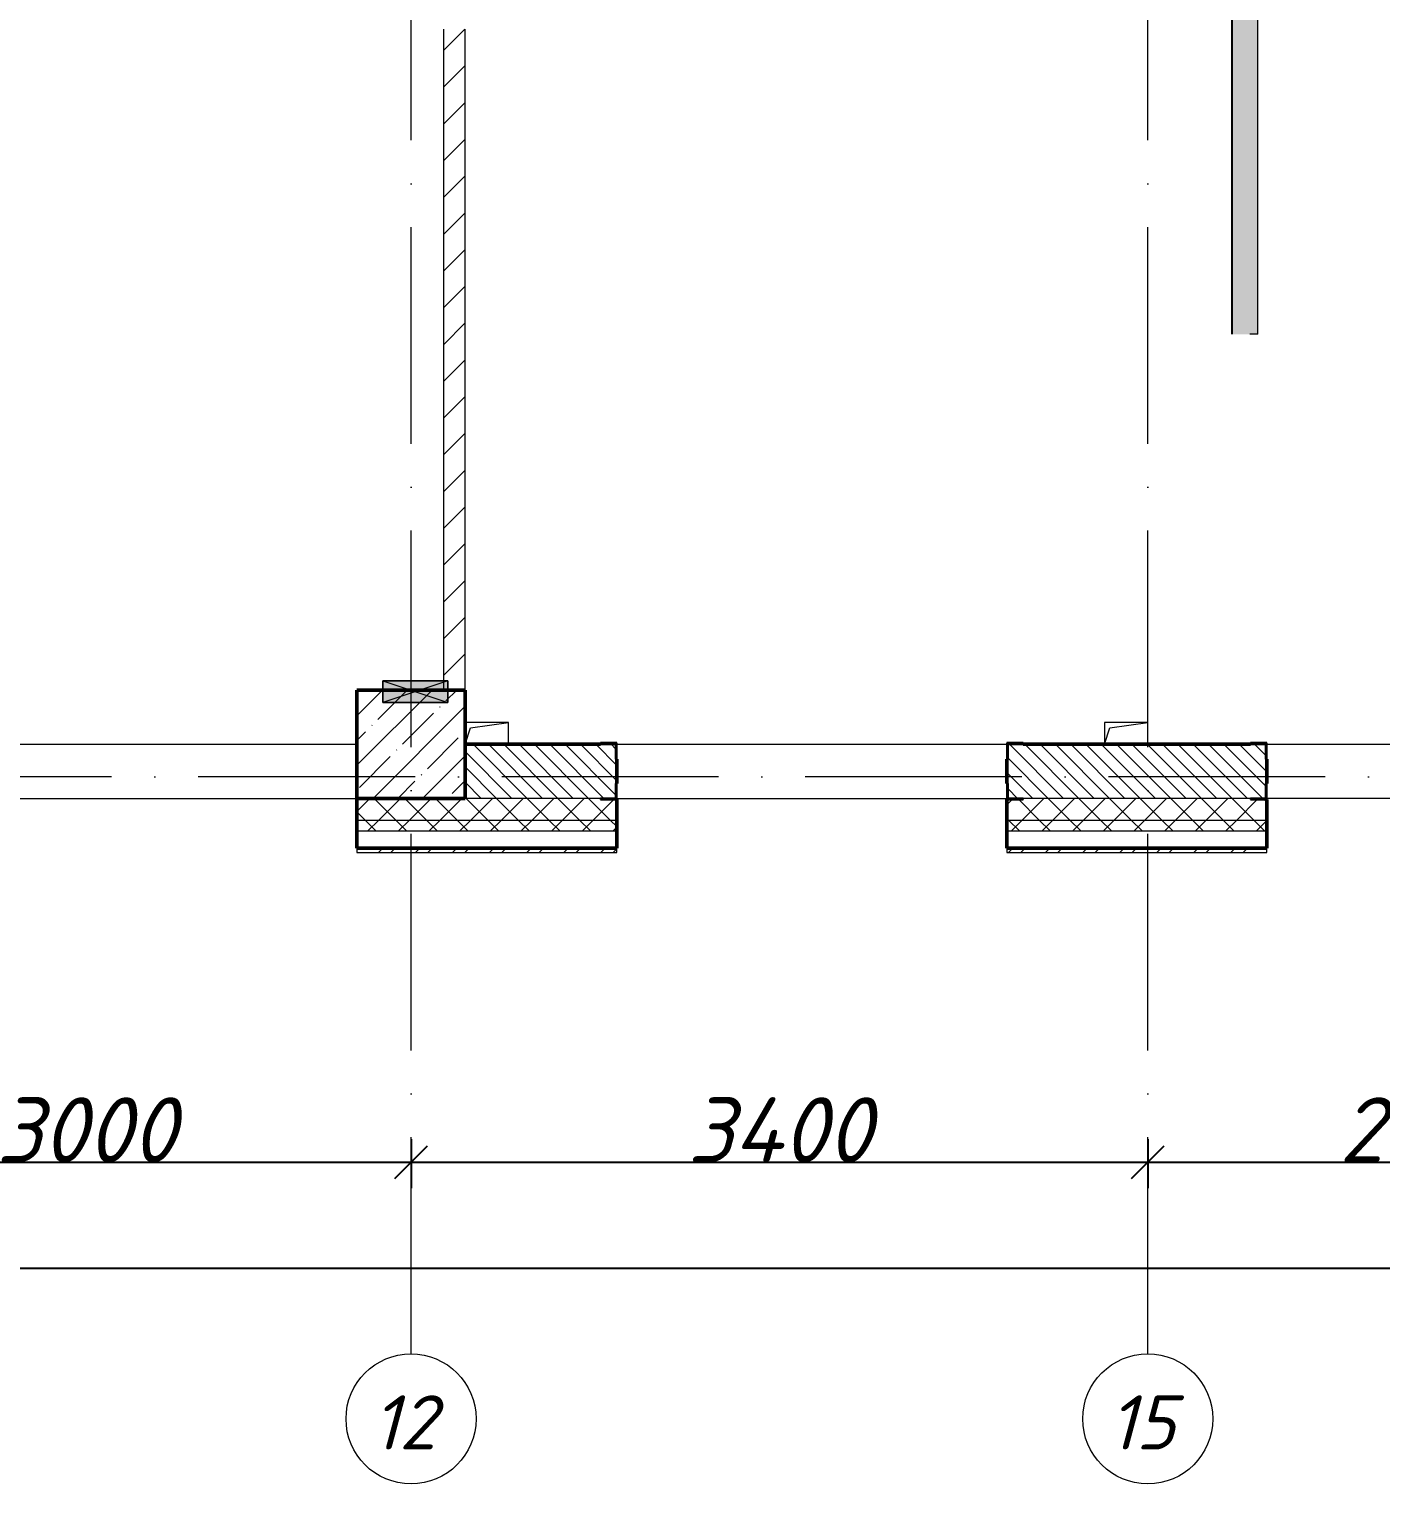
# Model space of a CAD drawing. Header units: millimetres. Extents: x -537608 to 253996, y -217170 to 186033.
# Drawn here: x -166360 to -160122, y -61821 to -55107 of the extents above; entities that cross this region are included whole.
import ezdxf

# ---------------------------------------------------------------- set-up
doc = ezdxf.new("R2010")
doc.units = ezdxf.units.MM
doc.linetypes.add('50_200_ШТРИХ_1Т_ш5_п1_п1_', pattern=[1400, 1000, -200, 0, -200])
for name, color, linetype, lineweight in [('A-____-____-DIMS', 7, 'Continuous', 9), ('A-DETL-GENF-OTLN', 7, 'Continuous', 9), ('A-GENM-____-MCUT', 7, 'Continuous', 25), ('A-GENM-____-OTLN', 7, 'Continuous', 9), ('A-GENM-____-OTLN-1', 7, 'Continuous', 25), ('A-GLAZ-____-OTLN', 7, 'Continuous', 9), ('A-WALL-____-MCUT-2', 7, 'Continuous', 50), ('A-WALL-____-MCUT-3', 7, 'Continuous', 9), ('A-WALL-____-OTLN', 7, 'Continuous', 9), ('A-WALL-____-PATT-1', 7, 'Continuous', 9), ('A-WALL-FNSH-MCUT-1', 7, 'Continuous', 9), ('S-COLS-____-MCUT', 7, 'Continuous', 50), ('S-COLS-____-OTLN', 7, 'Continuous', 9), ('S-GRID-____-IDEN', 7, 'Continuous', 9), ('S-GRID-____-OTLN-1', 7, '50_200_ШТРИХ_1Т_ш5_п1_п1_', 9)]:
    doc.layers.add(name, color=color, linetype=linetype, lineweight=lineweight)
doc.layers.add('A-GLAZ-____-OTLN-1', color=7, linetype='Continuous', lineweight=9, true_color=0xc0c0c0)
doc.styles.add('ISOCPEUR_I', font='isocpeui.ttf', dxfattribs={"height": 300})
doc.dimstyles.new('ISO-2_5_0_9К_БОЛЬШОЙ_ОСИ', dxfattribs={"dimscale": 304.8, "dimtxt": 248.995294, "dimasz": 0.492126, "dimexe": 0.393701, "dimexo": 0, "dimgap": 0, "dimtad": 1, "dimdec": 0, "dimzin": 0, "dimdsep": 46, "dimtxsty": 'ISOCPEUR_I', "dimblk1": 'OBLIQUE', "dimblk2": 'OBLIQUE', "dimsah": 1, "dimcen": 0.09, "dimdle": 0.393701, "dimazin": 0, "dimtfac": 1, "dimtdec": 4, "dimtix": 1, "dimtmove": 0, "dimatfit": 3, "dimfxl": 1, "dimtvp": 1, "dimtolj": 1, "dimtzin": 0, "dimarcsym": 2})
pattern_1 = [(45, (-184647.67, -56738.29), (-70.71068, 70.71068), []), (135, (-184647.67, -56738.29), (-70.71068, -70.71068), [])]

# ---------------------------------------------------------------- blocks, each defined once
blk = doc.blocks.new('BSC_Колонна _Прямоугольная - 500х500-V71-АР1_План отверстий 2 этажа в осях 1-64_А-ГГ')
at = {"layer": 'S-COLS-____-OTLN'}
h = blk.add_hatch(dxfattribs=at)
h.set_pattern_fill('FP_100', color=256, style=0, pattern_type=2)
h.set_pattern_definition([(45, (-20050, 1668.96), (-114.0493, 114.0493), []), (45, (-19935.95, 1668.96), (-114.0493, 114.0493), [201.613, -40.323, 3.353, -36.97])])
h.paths.add_polyline_path([(-250, -250), (250, -250), (250, 250), (-250, 250)], flags=0)
at = {"layer": 'S-COLS-____-MCUT'}
for p, q in [((250, 250), (-250, 250)), ((-250, 250), (-250, -250)), ((250, -250), (250, 250)), ((-250, -250), (250, -250))]:
    blk.add_line(p, q, dxfattribs=at)
blk = doc.blocks.new('Фахверк_СКБ_Уголок - 250_2700-27497298-АР1_План отверстий 2 этажа в осях 1-64_А-ГГ')
at = {"layer": 'A-GENM-____-MCUT'}
for p, q in [((200, 181), (125, 181)), ((125, 181), (125, 106)), ((131, 106), (131, 175)), ((131, 175), (200, 175)), ((200, 175), (200, 181)), ((125, 106), (131, 106)), ((131, -6), (125, -6)), ((125, -6), (125, -81)), ((131, -75), (131, -6)), ((125, -81), (200, -81)), ((200, -75), (131, -75)), ((200, -81), (200, -75))]:
    blk.add_line(p, q, dxfattribs=at)
blk = doc.blocks.new('AR_Отверстие прямоугольное _в плите_ - AR_Отверстие прямоугольное _в плите_-30510712-АР1_План отверстий 2 этажа в осях 1-64_А-ГГ')
at = {"layer": 'A-GENM-____-OTLN'}
for p, q in [((100, 50), (-100, 50)), ((-100, -50), (-75, 25)), ((-75, 25), (100, 50)), ((100, -50), (100, 50))]:
    blk.add_line(p, q, dxfattribs=at)
blk = doc.blocks.new('AR_Отверстие прямоугольное _в плите_ - AR_Отверстие прямоугольное _в плите_-V169-АР1_План отверстий 2 этажа в осях 1-64_А-ГГ')
at = {"layer": 'A-GENM-____-OTLN'}
for p, q in [((100, 50), (-100, 50)), ((-100, 50), (-100, -50)), ((-100, -50), (-75, 25)), ((-75, 25), (100, 50)), ((100, -50), (100, 50))]:
    blk.add_line(p, q, dxfattribs=at)
blk = doc.blocks.new('Отлив_СКБ - Отлив витража_120_НВФ-V194-АР1_План отверстий 2 этажа в осях 1-64_А-ГГ')
at = {"layer": 'A-GLAZ-____-OTLN-1'}
for points in [[(1800, -2), (1800, 0), (0, 0), (0, -2), (1544.5, -2)], [(1544.5, -120), (1800, -120), (1800, -2), (0, -2), (0, -120)]]:
    blk.add_hatch(color=256, dxfattribs=at).paths.add_polyline_path(points, flags=0)
at = {"layer": 'A-GLAZ-____-OTLN'}
for p, q in [((0, 0), (1800, 0)), ((1800, -2), (0, -2)), ((0, -120), (0, -83)), ((0, -120), (1800, -120)), ((1800, -83), (1800, -120))]:
    blk.add_line(p, q, dxfattribs=at)
blk = doc.blocks.new('AR_Отверстие прямоугольное _в стене__БезПР - AR_Отверстие прямоугольное _в стене__БезПР-36428157-АР1_План отверстий 2 этажа в осях 1-64_А-ГГ')
at = {"layer": 'A-GLAZ-____-OTLN'}
blk.add_hatch(color=256, dxfattribs=at).paths.add_polyline_path([(150, -50), (150, 50), (-150, 50), (-150, -50)], flags=0)
at = {"layer": 'A-DETL-GENF-OTLN'}
for p, q in [((-150, -50), (-150, 50)), ((-150, 50), (150, 50)), ((150, 50), (-150, -50)), ((-150, 50), (150, -50)), ((150, 50), (-150, 50)), ((-150, 50), (-150, -50)), ((150, 50), (150, -50)), ((150, -50), (150, 50)), ((150, -50), (-150, -50)), ((-150, -50), (150, -50))]:
    blk.add_line(p, q, dxfattribs=at)
at = {"layer": 'A-GLAZ-____-OTLN'}
blk.add_line((150, 50), (-150, 50), dxfattribs=at)
blk = doc.blocks.new('Ось сетки - Круг_Ø6_00__ISO-2_5_0_9K_-25732049-АР1_План отверстий 2 этажа в осях 1-64_А-ГГ')
at = {"layer": 'S-GRID-____-IDEN'}
blk.add_circle((0, 0), 3, dxfattribs=at)
blk = doc.blocks.new('_Oblique')
at = {"color": 0, "linetype": 'ByBlock', "lineweight": -2}
blk.add_line((-0.5, -0.5), (0.5, 0.5), dxfattribs=at)
blk = doc.blocks.new('*D2483')
at = {"layer": 'A-____-____-DIMS', "color": 0, "lineweight": -2, "transparency": 16777216}
for p, q in [((-167597.7, -60230.7), (-167597.7, -60456.8)), ((-164597.7, -60230.7), (-164597.7, -60456.8)), ((-167717.7, -60336.8), (-164477.7, -60336.8))]:
    blk.add_line(p, q, dxfattribs=at)
at = {"layer": 'Defpoints', "color": 0, "transparency": 16777216}
for p in [(-167597.7, -60230.7), (-164597.7, -60230.7), (-164597.7, -60336.8)]:
    blk.add_point(p, dxfattribs=at)
at = {"layer": 'A-____-____-DIMS', "color": 0, "lineweight": -2, "transparency": 16777216, "xscale": 150, "yscale": 150, "zscale": 150, "rotation": 180}
blk.add_blockref('_Oblique', (-167597.7, -60336.8), dxfattribs=at)
at = {"layer": 'A-____-____-DIMS', "color": 0, "lineweight": -2, "transparency": 16777216, "xscale": 150, "yscale": 150, "zscale": 150}
blk.add_blockref('_Oblique', (-164597.7, -60336.8), dxfattribs=at)
at = {"layer": 'A-____-____-DIMS', "color": 0, "transparency": 16777216, "insert": (-166097.7, -60186.8), "char_height": 300, "width": 758.478, "attachment_point": 5, "style": 'ISOCPEUR_I'}
blk.add_mtext('\\A1;3000', dxfattribs=at)
blk = doc.blocks.new('*D2484')
at = {"layer": 'A-____-____-DIMS', "color": 0, "lineweight": -2, "transparency": 16777216}
for p, q in [((-164597.7, -60230.7), (-164597.7, -60456.8)), ((-161197.7, -60230.7), (-161197.7, -60456.8)), ((-164717.7, -60336.8), (-161077.7, -60336.8))]:
    blk.add_line(p, q, dxfattribs=at)
at = {"layer": 'Defpoints', "color": 0, "transparency": 16777216}
for p in [(-164597.7, -60230.7), (-161197.7, -60230.7), (-161197.7, -60336.8)]:
    blk.add_point(p, dxfattribs=at)
at = {"layer": 'A-____-____-DIMS', "color": 0, "lineweight": -2, "transparency": 16777216, "xscale": 150, "yscale": 150, "zscale": 150, "rotation": 180}
blk.add_blockref('_Oblique', (-164597.7, -60336.8), dxfattribs=at)
at = {"layer": 'A-____-____-DIMS', "color": 0, "lineweight": -2, "transparency": 16777216, "xscale": 150, "yscale": 150, "zscale": 150}
blk.add_blockref('_Oblique', (-161197.7, -60336.8), dxfattribs=at)
at = {"layer": 'A-____-____-DIMS', "color": 0, "transparency": 16777216, "insert": (-162897.7, -60186.8), "char_height": 300, "width": 781.462, "attachment_point": 5, "style": 'ISOCPEUR_I'}
blk.add_mtext('\\A1;3400', dxfattribs=at)
blk = doc.blocks.new('*D2485')
at = {"layer": 'A-____-____-DIMS', "color": 0, "lineweight": -2, "transparency": 16777216}
for p, q in [((-161197.7, -60230.7), (-161197.7, -60456.8)), ((-158597.7, -60230.7), (-158597.7, -60456.8)), ((-161317.7, -60336.8), (-158477.7, -60336.8))]:
    blk.add_line(p, q, dxfattribs=at)
at = {"layer": 'Defpoints', "color": 0, "transparency": 16777216}
for p in [(-161197.7, -60230.7), (-158597.7, -60230.7), (-158597.7, -60336.8)]:
    blk.add_point(p, dxfattribs=at)
at = {"layer": 'A-____-____-DIMS', "color": 0, "lineweight": -2, "transparency": 16777216, "xscale": 150, "yscale": 150, "zscale": 150, "rotation": 180}
blk.add_blockref('_Oblique', (-161197.7, -60336.8), dxfattribs=at)
at = {"layer": 'A-____-____-DIMS', "color": 0, "lineweight": -2, "transparency": 16777216, "xscale": 150, "yscale": 150, "zscale": 150}
blk.add_blockref('_Oblique', (-158597.7, -60336.8), dxfattribs=at)
at = {"layer": 'A-____-____-DIMS', "color": 0, "transparency": 16777216, "insert": (-159897.7, -60186.8), "char_height": 300, "width": 758.478, "attachment_point": 5, "style": 'ISOCPEUR_I'}
blk.add_mtext('\\A1;2600', dxfattribs=at)
blk = doc.blocks.new('*D2508')
at = {"layer": 'A-____-____-DIMS', "color": 0, "lineweight": -2, "transparency": 16777216}
for p, q in [((-186997.7, -60719), (-186997.7, -60945)), ((-83497.7, -60719), (-83497.7, -60945)), ((-187117.7, -60825), (-83377.7, -60825))]:
    blk.add_line(p, q, dxfattribs=at)
at = {"layer": 'Defpoints', "color": 0, "transparency": 16777216}
for p in [(-186997.7, -60719), (-83497.7, -60719), (-83497.7, -60825)]:
    blk.add_point(p, dxfattribs=at)
at = {"layer": 'A-____-____-DIMS', "color": 0, "lineweight": -2, "transparency": 16777216, "xscale": 150, "yscale": 150, "zscale": 150, "rotation": 180}
blk.add_blockref('_Oblique', (-186997.7, -60825), dxfattribs=at)
at = {"layer": 'A-____-____-DIMS', "color": 0, "lineweight": -2, "transparency": 16777216, "xscale": 150, "yscale": 150, "zscale": 150}
blk.add_blockref('_Oblique', (-83497.7, -60825), dxfattribs=at)
at = {"layer": 'A-____-____-DIMS', "color": 0, "transparency": 16777216, "insert": (-135247.7, -60675), "char_height": 300, "width": 1080.257, "attachment_point": 5, "style": 'ISOCPEUR_I'}
blk.add_mtext('\\A1;103500', dxfattribs=at)

msp = doc.modelspace()

# ---------------------------------------------------------------- hatches: boundary and pattern name
at = {"layer": 'A-WALL-____-PATT-1'}
h = msp.add_hatch(dxfattribs=at)
h.set_pattern_fill('FP_4', color=256, style=0, pattern_type=2)
h.set_pattern_definition([(45, (-184647.67, -56738.29), (-84.8528, 84.8528), [])])
h.paths.add_polyline_path([(-164347.6725, -58157.2474), (-164347.6725, -55107.2474), (-164350.6725, -55107.2474), (-164350.6725, -55060.2474), (-164444.6725, -55060.2474), (-164444.6725, -55107.2474), (-164447.6725, -55107.2474), (-164447.6725, -58157.2474)], flags=0)
h.paths.add_polyline_path([(-164350.6725, -55057.2474), (-164347.6725, -55057.2474), (-164348.5089, -52703.2474), (-164355.2725, -52703.2474), (-164355.2725, -52661.7474), (-164440.0725, -52661.7474), (-164440.0725, -52703.2474), (-164447.6725, -52703.2474), (-164447.6725, -55057.2474), (-164355.2725, -55057.2474)], flags=0)
h.paths.add_polyline_path([(-164350.6725, -51504.2474), (-164350.6725, -51457.2474), (-164444.6725, -51457.2474), (-164444.6725, -51504.2474), (-164353.6725, -51504.2474)], flags=0)
h = msp.add_hatch(dxfattribs=at)
h.set_pattern_fill('FP_6', color=256, style=0, pattern_type=2)
h.set_pattern_definition([(135, (-184647.673, -56738.29), (-35.35534, -35.35534), [])])
h.paths.add_polyline_path([(-160722.6725, -58657.2474), (-160653.6725, -58657.2474), (-160653.6725, -58588.2474), (-160647.6725, -58588.2474), (-160647.6725, -58476.2474), (-160653.6725, -58476.2474), (-160653.6725, -58407.2474), (-161841.6725, -58407.2474), (-161841.6725, -58476.2474), (-161847.6725, -58476.2474), (-161847.6725, -58588.2474), (-161841.6725, -58588.2474), (-161841.6725, -58657.2474), (-161684.3264, -58657.2474)], flags=0)
h.paths.add_polyline_path([(-163722.6725, -58657.2474), (-163653.6725, -58657.2474), (-163653.6725, -58588.2474), (-163647.6725, -58588.2474), (-163647.6725, -58476.2474), (-163653.6725, -58476.2474), (-163653.6725, -58407.2474), (-164347.6725, -58407.2474), (-164347.6725, -58657.2474), (-164335.5228, -58657.2474)], flags=0)
h = msp.add_hatch(dxfattribs=at)
h.set_pattern_fill('FP_1', color=256, style=0, pattern_type=2)
h.set_pattern_definition(pattern_1)
h.paths.add_polyline_path([(-83397.6725, -58757.2474), (-83397.6725, -58657.2474), (-92422.6725, -58657.2474), (-92422.6725, -58663.2474), (-92497.6725, -58663.2474), (-92497.6725, -58757.2474), (-83897.6725, -58757.2474)], flags=0)
h.paths.add_polyline_path([(-94297.6725, -58757.2474), (-94297.6725, -58663.2474), (-94372.6725, -58663.2474), (-94372.6725, -58657.2474), (-102247.6725, -58657.2474), (-102247.6725, -58757.2474), (-94520.6834, -58757.2474)], flags=0)
h.paths.add_polyline_path([(-103747.6725, -58757.2474), (-103247.6725, -58757.2474), (-103247.6725, -58657.2474), (-104372.6725, -58657.2474), (-104372.6725, -58663.2474), (-104447.6725, -58663.2474), (-104447.6725, -58757.2474), (-104372.6725, -58757.2474)], flags=0)
h.paths.add_polyline_path([(-113647.6725, -58757.2474), (-112247.6725, -58757.2474), (-112247.6725, -58657.2474), (-113572.6725, -58657.2474), (-113572.6725, -58663.2474), (-113647.6725, -58663.2474)], flags=0)
h.paths.add_polyline_path([(-115797.6725, -58757.2474), (-115447.6725, -58757.2474), (-115447.6725, -58663.2474), (-115522.6725, -58663.2474), (-115522.6725, -58657.2474), (-116572.6725, -58657.2474), (-116572.6725, -58663.2474), (-116647.6725, -58663.2474), (-116647.6725, -58757.2474), (-116297.6725, -58757.2474)], flags=0)
h.paths.add_polyline_path([(-118447.9757, -58757.2474), (-118447.9757, -58663.2474), (-118522.6725, -58663.2474), (-118522.6725, -58657.2474), (-119572.6725, -58657.2474), (-119572.6725, -58663.2474), (-119647.6725, -58663.2474), (-119647.6725, -58757.2474), (-119265.1835, -58757.2474)], flags=0)
h.paths.add_polyline_path([(-121447.6725, -58757.2474), (-121447.6725, -58663.2474), (-121522.6725, -58663.2474), (-121522.6725, -58657.2474), (-122572.6725, -58657.2474), (-122572.6725, -58663.2474), (-122647.6725, -58663.2474), (-122647.6725, -58757.2474), (-121916.3799, -58757.2474)], flags=0)
h.paths.add_polyline_path([(-125297.6725, -58757.2474), (-124447.6725, -58757.2474), (-124447.6725, -58663.2474), (-124522.6725, -58663.2474), (-124522.6725, -58657.2474), (-125572.6725, -58657.2474), (-125572.6725, -58663.2474), (-125647.6725, -58663.2474), (-125647.683, -58757.2474), (-125451.3085, -58757.2474)], flags=0)
h.paths.add_polyline_path([(-130753.7013, -58757.2474), (-130447.683, -58757.2474), (-130447.683, -58663.2474), (-130522.6725, -58663.2474), (-130522.6725, -58657.2474), (-131572.6725, -58657.2474), (-131572.6725, -58663.2474), (-131647.6725, -58663.2474), (-131647.6778, -58757.2474), (-130797.6725, -58757.2474)], flags=0)
h.paths.add_polyline_path([(-134647.6725, -58757.2474), (-133447.6778, -58757.2474), (-133447.6778, -58663.2474), (-133522.6725, -58663.2474), (-133522.6725, -58657.2474), (-134572.6725, -58657.2474), (-134572.6725, -58663.2474), (-134647.6725, -58663.2474)], flags=0)
h.paths.add_polyline_path([(-136939.8263, -58757.2474), (-136447.6725, -58757.2474), (-136447.6725, -58663.2474), (-136522.6725, -58663.2474), (-136522.6725, -58657.2474), (-137572.6725, -58657.2474), (-137572.6725, -58663.2474), (-137647.6725, -58663.2474), (-137647.6725, -58757.2474), (-137572.6725, -58757.2474)], flags=0)
h.paths.add_polyline_path([(-139591.0228, -58757.2474), (-139447.6725, -58757.2474), (-139447.6725, -58663.2474), (-139522.6725, -58663.2474), (-139522.6725, -58657.2474), (-140572.6725, -58657.2474), (-140572.6725, -58663.2474), (-140647.6725, -58663.2474), (-140647.6725, -58757.2474), (-139797.6725, -58757.2474)], flags=0)
h.paths.add_polyline_path([(-142447.6725, -58757.2474), (-142447.6725, -58663.2474), (-142522.6725, -58663.2474), (-142522.6725, -58657.2474), (-143572.6725, -58657.2474), (-143572.6725, -58663.2474), (-143647.6725, -58663.2474), (-143647.6725, -58757.2474), (-142522.6725, -58757.2474)], flags=0)
h.paths.add_polyline_path([(-145447.6725, -58757.2474), (-145447.6725, -58663.2474), (-145522.6725, -58662.6045), (-145522.6725, -58657.2474), (-146847.6725, -58657.2474), (-146847.6725, -58757.2474), (-145453.6725, -58757.2474)], flags=0)
h.paths.add_polyline_path([(-149847.6725, -58757.2474), (-148647.6725, -58757.2474), (-148647.6725, -58663.2474), (-148722.6725, -58663.2474), (-148722.6725, -58657.2474), (-149847.6725, -58657.2474)], flags=0)
h.paths.add_polyline_path([(-151653.6725, -58757.2474), (-151647.6725, -58757.2474), (-151647.6725, -58663.2474), (-151722.6725, -58663.2474), (-151722.6725, -58657.2474), (-152772.6725, -58657.2474), (-152772.6725, -58663.2474), (-152847.6725, -58663.2474), (-152847.0049, -58757.2474), (-151722.6725, -58757.2474)], flags=0)
h.paths.add_polyline_path([(-154722.6725, -58757.2474), (-154647.6725, -58757.2474), (-154647.6725, -58663.2474), (-154722.6725, -58663.2474), (-154722.6725, -58657.2474), (-155847.6725, -58657.2474), (-155847.6725, -58757.2474), (-155347.6725, -58757.2474)], flags=0)
h.paths.add_polyline_path([(-158347.6725, -58757.2474), (-157647.6725, -58757.2474), (-157647.6725, -58663.2474), (-157722.6725, -58663.2474), (-157722.6725, -58657.2474), (-158847.6725, -58657.2474), (-158847.6725, -58757.2474)], flags=0)
h.paths.add_polyline_path([(-160647.6725, -58757.2474), (-160647.6725, -58663.2474), (-160722.6725, -58663.2474), (-160722.6725, -58657.2474), (-161772.6725, -58657.2474), (-161772.6725, -58663.2474), (-161847.6725, -58663.2474), (-161847.6725, -58757.2474), (-161684.3264, -58757.2474)], flags=0)
h.paths.add_polyline_path([(-163722.6725, -58757.2474), (-163647.6725, -58757.2474), (-163647.6725, -58663.2474), (-163722.6725, -58663.2474), (-163722.6725, -58657.2474), (-164847.6725, -58657.2474), (-164847.6725, -58757.2474), (-164335.5228, -58757.2474)], flags=0)
h.paths.add_polyline_path([(-167847.6725, -58757.2474), (-166647.6725, -58757.2474), (-166647.6725, -58663.2474), (-166722.6725, -58663.2474), (-166722.6725, -58657.2474), (-167847.6725, -58657.2474)], flags=0)
h.paths.add_polyline_path([(-169647.6725, -58757.2474), (-169647.6725, -58663.2474), (-169722.6725, -58663.2474), (-169722.6725, -58657.2474), (-170772.6725, -58657.2474), (-170772.6725, -58663.2474), (-170847.6725, -58663.2474), (-170847.6725, -58757.2474), (-169747.6725, -58757.2474)], flags=0)
h.paths.add_polyline_path([(-171847.6725, -58757.2474), (-171847.6725, -58663.2474), (-171922.6725, -58663.2474), (-171922.6725, -58657.2474), (-177172.6725, -58657.2474), (-177172.6725, -58663.2474), (-177247.6725, -58663.2474), (-177247.6725, -58757.2474), (-172289.1121, -58757.2474)], flags=0)
h.paths.add_polyline_path([(-179347.6725, -58757.2474), (-178247.6725, -58757.2474), (-178247.6725, -58663.2474), (-178322.6725, -58663.2474), (-178322.6725, -58657.2474), (-187097.6725, -58657.2474), (-187097.6725, -58757.2474), (-179358.9692, -58757.2474)], flags=0)
h = msp.add_hatch(dxfattribs=at)
h.set_pattern_fill('FP_1', color=256, style=0, pattern_type=2)
h.set_pattern_definition(pattern_1)
h.paths.add_polyline_path([(-83397.6725, -58807.2474), (-83297.6725, -58807.2474), (-83297.6725, -58757.2474), (-92497.6725, -58757.2474), (-92497.6725, -58807.2474), (-83915.8977, -58807.2474)], flags=0)
h.paths.add_polyline_path([(-95404.4156, -58807.2474), (-94297.6725, -58807.2474), (-94297.6725, -58757.2474), (-102247.6725, -58757.2474), (-102247.6725, -58807.2474), (-96288.1477, -58807.2474)], flags=0)
h.paths.add_polyline_path([(-104447.6725, -58807.2474), (-103247.6725, -58807.2474), (-103247.6725, -58757.2474), (-104447.6725, -58757.2474)], flags=0)
h.paths.add_polyline_path([(-112247.6725, -58807.2474), (-112247.6725, -58757.2474), (-113647.6725, -58757.2474), (-113647.6725, -58807.2474), (-113079.0585, -58807.2474)], flags=0)
h.paths.add_polyline_path([(-115447.6725, -58807.2474), (-115447.6725, -58757.2474), (-116647.6725, -58757.2474), (-116647.6725, -58807.2474), (-115730.2549, -58807.2474)], flags=0)
h.paths.add_polyline_path([(-119265.1835, -58807.2474), (-118447.9757, -58807.2474), (-118447.9757, -58757.2474), (-119647.6725, -58757.2474), (-119647.6725, -58807.2474)], flags=0)
h.paths.add_polyline_path([(-121447.6725, -58807.2474), (-121447.6725, -58757.2474), (-122647.6725, -58757.2474), (-122647.6725, -58807.2474), (-121916.3799, -58807.2474)], flags=0)
h.paths.add_polyline_path([(-124567.5763, -58807.2474), (-124447.6725, -58807.2474), (-124447.6725, -58757.2474), (-125647.683, -58757.2474), (-125647.683, -58807.2474), (-125451.3085, -58807.2474)], flags=0)
h.paths.add_polyline_path([(-130447.683, -58807.2474), (-130447.683, -58757.2474), (-131647.6778, -58757.2474), (-131647.6778, -58807.2474), (-130753.7013, -58807.2474)], flags=0)
h.paths.add_polyline_path([(-133447.6778, -58807.2474), (-133447.6778, -58757.2474), (-134647.6725, -58757.2474), (-134647.6725, -58807.2474), (-134288.6299, -58807.2474)], flags=0)
h.paths.add_polyline_path([(-137647.6725, -58807.2474), (-136447.6725, -58807.2474), (-136447.6725, -58757.2474), (-137647.6725, -58757.2474)], flags=0)
h.paths.add_polyline_path([(-139591.0228, -58807.2474), (-139447.6725, -58807.2474), (-139447.6725, -58757.2474), (-140647.6725, -58757.2474), (-140647.6725, -58807.2474), (-140474.7549, -58807.2474)], flags=0)
h.paths.add_polyline_path([(-142447.6725, -58807.2474), (-142447.6725, -58757.2474), (-143647.6725, -58757.2474), (-143647.6725, -58807.2474), (-143125.9514, -58807.2474)], flags=0)
h.paths.add_polyline_path([(-145777.1478, -58807.2474), (-145447.6725, -58807.2474), (-145447.6725, -58757.2474), (-146847.6725, -58757.2474), (-146847.6725, -58807.2474), (-146660.8799, -58807.2474)], flags=0)
h.paths.add_polyline_path([(-148647.6725, -58807.2474), (-148647.6725, -58757.2474), (-149847.6725, -58757.2474), (-149847.6725, -58807.2474), (-149312.0764, -58807.2474)], flags=0)
h.paths.add_polyline_path([(-151647.6725, -58807.2474), (-151647.6725, -58757.2474), (-152847.6725, -58757.2474), (-152847.0049, -58807.2474)], flags=0)
h.paths.add_polyline_path([(-154647.6725, -58807.2474), (-154647.6725, -58757.2474), (-155847.6725, -58757.2474), (-155847.6725, -58807.2474)], flags=0)
h.paths.add_polyline_path([(-158847.6725, -58807.2474), (-157647.6725, -58807.2474), (-157647.6725, -58757.2474), (-158847.6725, -58757.2474)], flags=0)
h.paths.add_polyline_path([(-160647.6725, -58807.2474), (-160647.6725, -58757.2474), (-161847.6725, -58757.2474), (-161847.6725, -58807.2474), (-161684.3264, -58807.2474)], flags=0)
h.paths.add_polyline_path([(-163647.6725, -58807.2474), (-163647.6725, -58757.2474), (-164847.6725, -58757.2474), (-164847.6725, -58807.2474), (-164335.5228, -58807.2474)], flags=0)
h.paths.add_polyline_path([(-166647.6725, -58807.2474), (-166647.6725, -58757.2474), (-167847.6725, -58757.2474), (-167847.6725, -58807.2474), (-166986.7192, -58807.2474)], flags=0)
h.paths.add_polyline_path([(-169647.6725, -58807.2474), (-169647.6725, -58757.2474), (-170847.6725, -58757.2474), (-170847.6725, -58807.2474), (-170521.6478, -58807.2474)], flags=0)
h.paths.add_polyline_path([(-171847.6725, -58807.2474), (-171847.6725, -58757.2474), (-177247.6725, -58757.2474), (-177247.6725, -58807.2474), (-172289.1121, -58807.2474)], flags=0)
h.paths.add_polyline_path([(-178247.6725, -58807.2474), (-178247.6725, -58757.2474), (-187197.6725, -58757.2474), (-187197.6725, -58807.2474), (-179358.9692, -58807.2474)], flags=0)
h = msp.add_hatch(dxfattribs=at)
h.set_pattern_fill('FP_3', color=256, style=0, pattern_type=2)
h.set_pattern_definition([(45, (-184647.67, -56738.29), (-85.5366, 85.5366), []), (45, (-184590.65, -56738.29), (-85.5366, 85.5366), [])])
h.paths.add_polyline_path([(-146846.6725, -58907.2474), (-146332.6725, -58907.2474), (-146332.6725, -58887.2474), (-146846.6725, -58887.2474)], flags=0)
h.paths.add_polyline_path([(-149312.0764, -58907.2474), (-148647.6725, -58907.2474), (-148647.6725, -58887.2474), (-149847.6725, -58887.2474), (-149847.6725, -58907.2474)], flags=0)
h.paths.add_polyline_path([(-151647.6725, -58907.2474), (-151647.6725, -58887.2474), (-152846.6725, -58887.2474), (-152846.6725, -58907.2474)], flags=0)
h.paths.add_polyline_path([(-154647.6725, -58907.2474), (-154647.6725, -58887.2474), (-155847.6725, -58887.2474), (-155847.6725, -58907.2474)], flags=0)
h.paths.add_polyline_path([(-158149.3978, -58907.2474), (-157647.6725, -58907.2474), (-157647.6725, -58887.2474), (-158846.6725, -58887.2474), (-158846.6725, -58907.2474)], flags=0)
h.paths.add_polyline_path([(-160647.6725, -58907.2474), (-160647.6725, -58887.2474), (-161847.6725, -58887.2474), (-161847.6725, -58907.2474), (-161684.3264, -58907.2474)], flags=0)
h.paths.add_polyline_path([(-164335.5228, -58907.2474), (-163647.6725, -58907.2474), (-163647.6725, -58887.2474), (-164847.6725, -58887.2474), (-164847.6725, -58907.2474)], flags=0)
h.paths.add_polyline_path([(-166986.7192, -58907.2474), (-166647.6725, -58907.2474), (-166647.6725, -58887.2474), (-167847.6725, -58887.2474), (-167847.6725, -58907.2474)], flags=0)
h.paths.add_polyline_path([(-170521.6478, -58907.2474), (-169647.6725, -58907.2474), (-169647.6725, -58887.2474), (-170847.6725, -58887.2474), (-170847.6725, -58907.2474)], flags=0)
h.paths.add_polyline_path([(-172289.1121, -58907.2474), (-171847.6725, -58907.2474), (-171847.6725, -58887.2474), (-177247.6725, -58887.2474), (-177247.6725, -58907.2474), (-174056.5764, -58907.2474)], flags=0)
h.paths.add_polyline_path([(-179358.9692, -58907.2474), (-178247.6725, -58907.2474), (-178247.6725, -58887.2474), (-187327.6725, -58887.2474), (-187327.6725, -58907.2474), (-181126.4335, -58907.2474)], flags=0)

# ---------------------------------------------------------------- linework, layer by layer
at = {"layer": 'A-WALL-____-MCUT-2'}
for p, q in [((-163722.6725, -58407.2474), (-164347.6725, -58407.2474)), ((-160722.6725, -58407.2474), (-161772.6725, -58407.2474)), ((-163647.6725, -58588.2474), (-163647.6725, -58476.2474)), ((-161847.6725, -58476.2474), (-161847.6725, -58588.2474)), ((-160647.6725, -58588.2474), (-160647.6725, -58476.2474)), ((-164847.6725, -58657.2474), (-164847.6725, -58887.2474)), ((-163647.6725, -58887.2474), (-163647.6725, -58663.2474)), ((-161847.6725, -58663.2474), (-161847.6725, -58887.2474)), ((-160647.6725, -58887.2474), (-160647.6725, -58663.2474)), ((-164847.6725, -58887.2474), (-163647.6725, -58887.2474)), ((-161847.6725, -58887.2474), (-160647.6725, -58887.2474))]:
    msp.add_line(p, q, dxfattribs=at)
at = {"layer": 'A-WALL-____-MCUT-3'}
for p, q in [((-163722.6725, -58657.2474), (-164347.6725, -58657.2474)), ((-160722.6725, -58657.2474), (-161772.6725, -58657.2474)), ((-164847.6725, -58757.2474), (-163647.6725, -58757.2474)), ((-164847.6725, -58807.2474), (-163647.6725, -58807.2474)), ((-161847.6725, -58757.2474), (-160647.6725, -58757.2474)), ((-161847.6725, -58807.2474), (-160647.6725, -58807.2474))]:
    msp.add_line(p, q, dxfattribs=at)
at = {"layer": 'A-WALL-____-OTLN'}
for p, q in [((-166647.6725, -58407.2474), (-164847.6725, -58407.2474)), ((-163647.6725, -58407.2474), (-161847.6725, -58407.2474)), ((-160647.6725, -58407.2474), (-158847.6725, -58407.2474)), ((-166647.6725, -58657.2474), (-164847.6725, -58657.2474)), ((-163647.6725, -58657.2474), (-161847.6725, -58657.2474)), ((-158847.6725, -58657.2474), (-160647.6725, -58657.2474))]:
    msp.add_line(p, q, dxfattribs=at)
at = {"layer": 'A-WALL-FNSH-MCUT-1'}
for p, q in [((-164447.6725, -55107.2474), (-164447.6725, -58157.2474)), ((-164347.6725, -58157.2474), (-164347.6725, -55107.2474)), ((-164847.6725, -58887.2474), (-164847.6725, -58907.2474)), ((-164847.6725, -58907.2474), (-163647.6725, -58907.2474)), ((-163647.6725, -58907.2474), (-163647.6725, -58887.2474)), ((-161847.6725, -58887.2474), (-161847.6725, -58907.2474)), ((-161847.6725, -58907.2474), (-160647.6725, -58907.2474)), ((-160647.6725, -58907.2474), (-160647.6725, -58887.2474))]:
    msp.add_line(p, q, dxfattribs=at)
at = {"layer": 'S-GRID-____-OTLN-1'}
for p, q in [((-164597.6725, -61220.8957), (-164597.6725, -6857.3298)), ((-161197.6725, -61220.8957), (-161197.6725, -6857.3298)), ((-80573.2659, -58557.2474), (-189316.4427, -58557.2474))]:
    msp.add_line(p, q, dxfattribs=at)

# ---------------------------------------------------------------- block references
at = {"layer": 'A-GENM-____-OTLN'}
for name, p in [('AR_Отверстие прямоугольное _в плите_ - AR_Отверстие прямоугольное _в плите_-30510712-АР1_План отверстий 2 этажа в осях 1-64_А-ГГ', (-164247.6725, -58357.2474)), ('AR_Отверстие прямоугольное _в плите_ - AR_Отверстие прямоугольное _в плите_-V169-АР1_План отверстий 2 этажа в осях 1-64_А-ГГ', (-161297.6725, -58357.2474))]:
    msp.add_blockref(name, p, dxfattribs=at)
at = {"layer": 'A-GENM-____-OTLN-1', "rotation": 180}
for p in [(-163522.6725, -58482.2474), (-160522.6725, -58482.2474)]:
    msp.add_blockref('Фахверк_СКБ_Уголок - 250_2700-27497298-АР1_План отверстий 2 этажа в осях 1-64_А-ГГ', p, dxfattribs=at)
at = {"layer": 'A-GENM-____-OTLN-1'}
msp.add_blockref('Фахверк_СКБ_Уголок - 250_2700-27497298-АР1_План отверстий 2 этажа в осях 1-64_А-ГГ', (-161972.6725, -58582.2474), dxfattribs=at)
at = {"layer": 'A-GLAZ-____-OTLN', "rotation": 90}
msp.add_blockref('Отлив_СКБ - Отлив витража_120_НВФ-V194-АР1_План отверстий 2 этажа в осях 1-64_А-ГГ', (-160810.1575, -56515.6377), dxfattribs=at)
at = {"layer": 'A-GLAZ-____-OTLN'}
msp.add_blockref('AR_Отверстие прямоугольное _в стене__БезПР - AR_Отверстие прямоугольное _в стене__БезПР-36428157-АР1_План отверстий 2 этажа в осях 1-64_А-ГГ', (-164577.1575, -58165.6377), dxfattribs=at)
at = {"layer": 'S-COLS-____-OTLN'}
msp.add_blockref('BSC_Колонна _Прямоугольная - 500х500-V71-АР1_План отверстий 2 этажа в осях 1-64_А-ГГ', (-164597.6725, -58407.2474), dxfattribs=at)
at = {"layer": 'S-GRID-____-IDEN', "xscale": 99.99999999999993, "yscale": 99.99999999999993, "zscale": 99.99999999999993}
for p in [(-164597.6725, -61520.8957), (-161197.6725, -61520.8957)]:
    msp.add_blockref('Ось сетки - Круг_Ø6_00__ISO-2_5_0_9K_-25732049-АР1_План отверстий 2 этажа в осях 1-64_А-ГГ', p, dxfattribs=at)

# ---------------------------------------------------------------- texts
at = {"layer": 'S-GRID-____-IDEN', "char_height": 250, "width": 346.329, "attachment_point": 1, "style": 'ISOCPEUR_I'}
for s, insert in [('12', (-164778.7508, -61412.1211)), ('15', (-161378.7508, -61412.1211))]:
    msp.add_mtext(s, dxfattribs=dict(at, insert=insert))

# ---------------------------------------------------------------- dimensions: what is measured, and where the dimension line sits
at = {"layer": 'A-____-____-DIMS'}
for base, p1, p2, override, picture, middle in [((-164597.6725, -60336.8123), (-167597.6725, -60230.7463), (-164597.6725, -60230.7463), {"dimpost": '<>', "dimfxl": 3000}, '*D2483', (-166097.6725, -60186.8123)), ((-161197.6725, -60336.8123), (-164597.6725, -60230.7463), (-161197.6725, -60230.7463), {"dimpost": '<>', "dimfxl": 3400}, '*D2484', (-162897.6725, -60186.8123)), ((-158597.6725, -60336.8123), (-161197.6725, -60230.7463), (-158597.6725, -60230.7463), {"dimpost": '<>', "dimfxl": 2600}, '*D2485', (-159897.6725, -60186.8123)), ((-83497.6725, -60825.0194), (-186997.6725, -60718.9534), (-83497.6725, -60718.9534), {"dimpost": '<>', "dimfxl": 103500}, '*D2508', (-135247.6725, -60675.0194))]:
    dim = msp.add_linear_dim(base=base, p1=p1, p2=p2, dimstyle='ISO-2_5_0_9К_БОЛЬШОЙ_ОСИ', override=override, dxfattribs=at)
    dim.commit()
    dim.dimension.update_dxf_attribs({"geometry": picture, "text_midpoint": middle})

doc.saveas('drawing.dxf')
